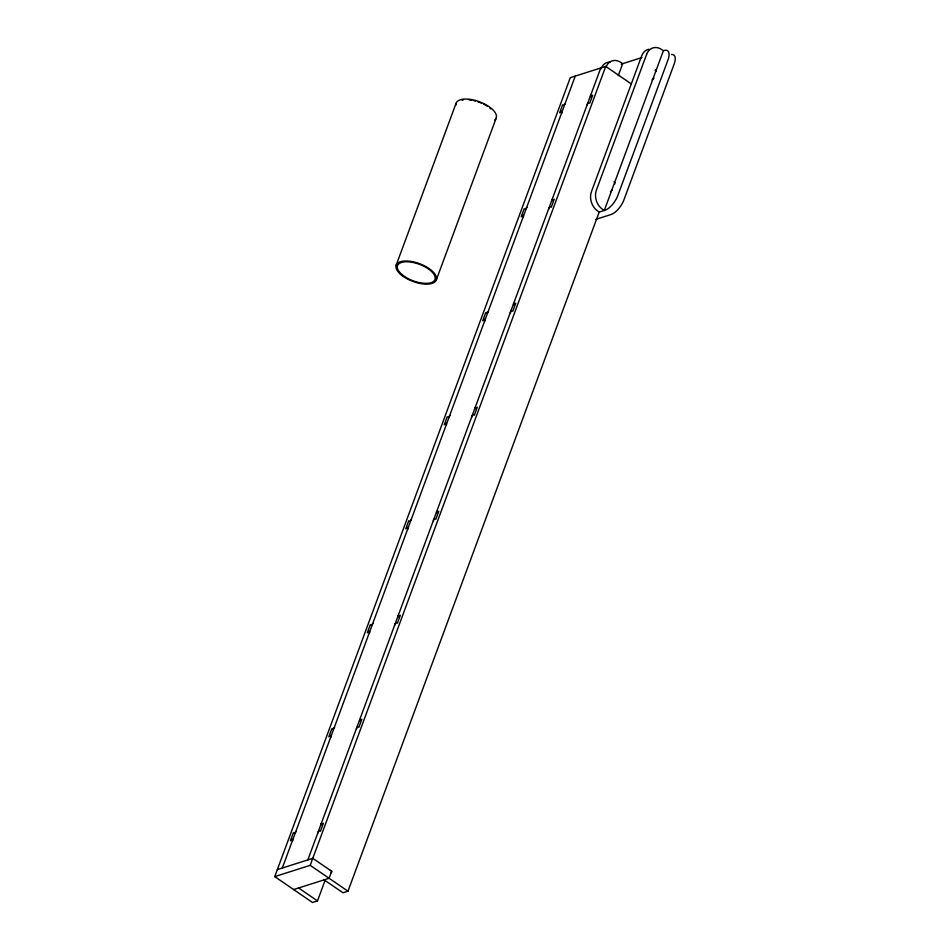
<?xml version="1.0" encoding="UTF-8"?>
<svg xmlns="http://www.w3.org/2000/svg" width="950" height="950" viewBox="0 0 950 950"><rect width="100%" height="100%" fill="white"/><g stroke="black" fill="none" stroke-linecap="round" stroke-linejoin="round"><path stroke-width="1.43" d="M614.626 182.531L614.876 183.896M655.951 71.392L655.999 70.68M292.636 840.073L292.505 839.278L290.368 840.797L293.324 832.806L294.179 832.544L294.31 833.328L295.592 832.093M331.111 736.072L330.968 735.276L328.843 736.796L331.799 728.804L332.654 728.531L332.785 729.327L334.067 728.08M321.124 823.971L321.254 824.754L323.392 823.246L320.435 831.238L319.01 830.846L318.167 831.951A1.188 0.926 72.3 0 0 318.131 832.913M369.586 632.071L369.443 631.275L367.317 632.795L370.274 624.803L371.117 624.53L371.26 625.326L372.543 624.079A1.188 0.926 72.3 0 1 373.089 623.473M408.061 528.069L407.918 527.274L405.793 528.782L408.738 520.802L410.174 521.182L411.017 520.077M398.062 615.956L398.204 616.752L400.33 615.232L397.373 623.224L395.948 622.844L395.105 623.948M436.537 511.955L436.679 512.751L438.805 511.231L435.848 519.222L434.423 518.831L433.58 519.947A1.188 0.926 72.3 0 0 433.544 520.909M484.999 320.055L484.868 319.259L482.731 320.779L485.688 312.787L486.543 312.514L486.673 313.31L487.956 312.063A1.188 0.926 72.3 0 1 488.502 311.457M523.474 216.054L523.331 215.258L521.206 216.778L524.163 208.786L525.587 209.166L526.431 208.062M513.475 303.941L513.617 304.736L515.755 303.216L512.798 311.208L511.361 310.828L510.53 311.933M551.95 199.939L552.092 200.735L554.218 199.215L551.261 207.207L549.836 206.827L548.993 207.931M614.65 182.459L614.116 181.771M656.023 70.609L655.856 69.813M396.174 265.204L456.083 103.253M436.323 279.918L496.233 117.966M325.209 880.044L317.478 900.921L312.514 902.5L274.752 876.613L570.285 77.674L605.732 66.393L631.322 83.933M282.293 868.039L575.249 76.095M307.824 859.916L600.768 67.972M274.752 876.613L310.199 865.331L605.732 66.393M618.26 75.644L622.689 63.662L620.932 62.462A14.25 11.115 72.3 0 0 605.957 67.213M324.116 879.854L343.009 892.798L347.973 891.219L599.224 211.981M653.018 78.755L652.127 79.883M564.906 104.061L564.062 105.165L562.638 104.773L559.681 112.765L561.806 111.257L561.949 112.041A1.188 0.926 72.3 0 0 561.913 113.014M587.468 103.918L588.311 102.814L589.736 103.206L592.693 95.214L590.567 96.734L590.425 95.938A1.188 0.926 72.3 0 1 590.971 95.321M449.481 416.064L448.637 417.181L447.213 416.789L444.256 424.781L446.393 423.261L446.524 424.056A1.188 0.926 72.3 0 0 446.5 425.018M472.055 415.934L472.898 414.829L474.323 415.209L477.28 407.229L475.142 408.738L475.012 407.954A1.188 0.926 72.3 0 1 475.558 407.336M356.63 727.949L357.473 726.845L358.91 727.225L361.855 719.245L359.729 720.753L359.587 719.957A1.188 0.926 72.3 0 1 360.133 719.352M653.042 78.672L654.004 78.138M612.049 190.047L610.387 191.852M655.072 70.288L655.69 69.837M621.288 64.113L641.927 57.534M595.852 219.355L610.992 214.534A14.25 6.306 -55.6 0 0 623.936 199.844L674.179 64.018A14.25 6.306 -55.6 0 0 671.508 54.459M277.329 869.618L312.787 858.337L331.669 871.281L329.08 878.275L293.633 889.556M310.199 865.331L347.973 891.219M298.597 887.977L317.478 900.921M600.994 68.792A14.25 11.115 72.3 0 1 610.102 62.035M330.422 870.438A1.188 0.926 72.3 0 1 331.669 871.281A1.188 0.926 72.3 0 1 331.146 872.694M321.147 823.887A1.188 0.926 72.3 0 1 321.67 823.353M587.433 104.892A1.188 0.926 72.3 0 1 587.444 104.001M548.969 208.893A1.188 0.926 72.3 0 1 548.969 208.002M551.986 199.856A1.188 0.926 72.3 0 1 552.496 199.334M510.494 312.894A1.188 0.926 72.3 0 1 510.494 312.016M513.511 303.869A1.188 0.926 72.3 0 1 514.033 303.335M472.019 416.896A1.188 0.926 72.3 0 1 472.019 416.017M436.561 511.872A1.188 0.926 72.3 0 1 437.083 511.338M395.069 624.91A1.188 0.926 72.3 0 1 395.081 624.031M398.098 615.873A1.188 0.926 72.3 0 1 398.608 615.351M356.606 728.911A1.188 0.926 72.3 0 1 356.606 728.033M292.6 841.035A1.188 0.926 72.3 0 1 292.612 840.156M295.628 832.01A1.188 0.926 72.3 0 1 296.139 831.476M564.929 103.978A1.188 0.926 72.3 0 1 565.452 103.443M523.438 217.016A1.188 0.926 72.3 0 1 523.45 216.125M526.454 207.979A1.188 0.926 72.3 0 1 526.977 207.456M484.963 321.017A1.188 0.926 72.3 0 1 484.975 320.138M449.516 415.993A1.188 0.926 72.3 0 1 450.027 415.459M408.025 529.031A1.188 0.926 72.3 0 1 408.025 528.141M411.041 519.994A1.188 0.926 72.3 0 1 411.564 519.46M369.55 633.033A1.188 0.926 72.3 0 1 369.55 632.154M331.075 737.034A1.188 0.926 72.3 0 1 331.087 736.155M334.091 728.009A1.188 0.926 72.3 0 1 334.614 727.474M663.955 50.528A14.25 6.306 -55.6 0 1 668.028 59.803L617.785 195.629A14.25 6.306 -55.6 0 1 604.841 210.318L599.319 212.076L597.562 210.876A14.25 11.115 72.3 0 1 591.446 191.662L641.689 55.848A14.25 11.115 72.3 0 1 648.85 49.246M455.858 105.141A21.375 9.476 20.3 0 1 479.964 101.923A21.375 9.476 20.3 0 1 494.736 120.032M462.211 100.272A19.95 8.835 20.3 0 1 463.077 100.094M469.336 99.964A19.95 8.835 20.3 0 1 471.699 100.284M474.145 100.783A19.95 8.835 20.3 0 1 475.38 101.092M477.862 101.84A19.95 8.835 20.3 0 1 479.097 102.279M480.308 102.742A19.95 8.835 20.3 0 1 481.519 103.241M483.847 104.334A19.95 8.835 20.3 0 1 484.963 104.927M486.044 105.533A19.95 8.835 20.3 0 1 487.077 106.174M489.891 108.181A19.95 8.835 20.3 0 1 490.723 108.87M646.653 54.269L596.41 190.083A14.25 11.115 72.3 0 0 602.526 209.297L604.283 210.496L663.385 50.706L661.627 49.507A14.25 11.115 72.3 0 0 646.653 54.269M402.479 275.904A21.375 9.476 20.3 0 0 436.074 280.488A21.375 9.476 20.3 0 0 410.198 261.298A21.375 9.476 20.3 0 0 402.479 275.904M403.406 275.678A19.95 8.835 20.3 0 0 434.756 279.953A19.95 8.835 20.3 0 0 410.602 262.046A19.95 8.835 20.3 0 0 403.406 275.678"/></g></svg>
